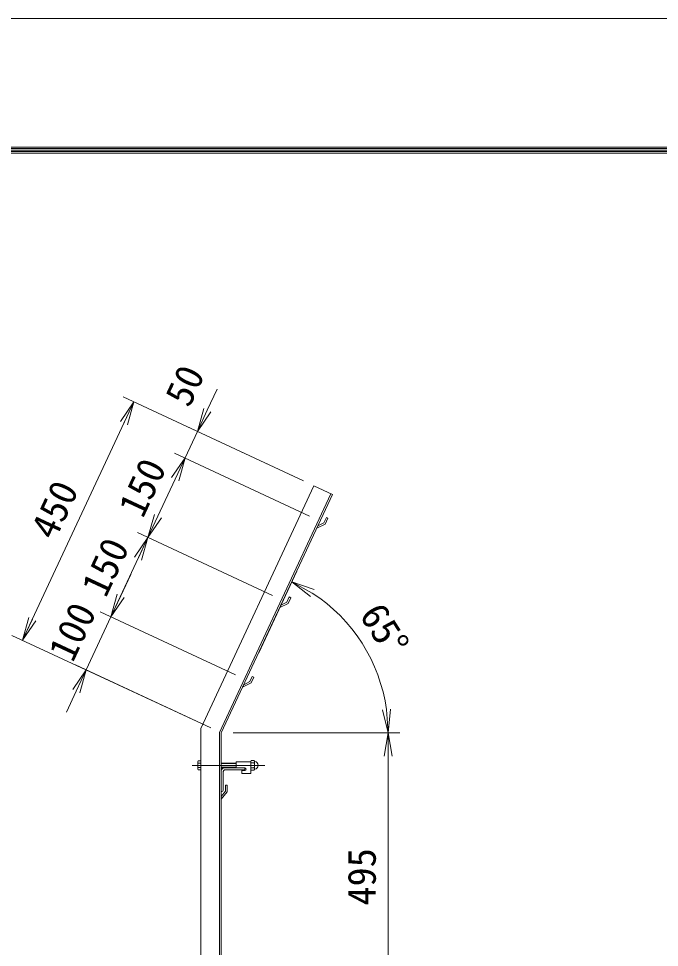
# Model space of a CAD drawing. Units: millimetres at full size. Extents: x -4200 to 4200, y -2970 to 2970.
# Drawn here: x 370 to 1466, y 1381 to 2970 of the extents above; entities that cross this region are included whole.
import ezdxf
from ezdxf.enums import TextEntityAlignment as Align

# ---------------------------------------------------------------- set-up
doc = ezdxf.new("R2010")
doc.units = ezdxf.units.MM
doc.header["$LTSCALE"] = 10
doc.linetypes.add('USER1', pattern=[50.8, 31.75, -6.35, 6.35, -6.35])
for name, color, linetype, lineweight in [('0-0_D-STR1', 1, 'Continuous', 18), ('0-1_D-BMK', 2, 'USER1', 13), ('0-2_D-STR-DIM', 7, 'Continuous', 13), ('0-3_D-STR3', 3, 'Continuous', 13), ('0-8_0', 7, 'Continuous', 18), ('0-B_D-TTL', 7, 'Continuous', 18)]:
    doc.layers.add(name, color=color, linetype=linetype, lineweight=lineweight)
doc.styles.add('ＭＳ ゴシック', font='')
doc.styles.get('ＭＳ ゴシック').set_extended_font_data('MS Gothic')

# ---------------------------------------------------------------- blocks, each defined once
blk = doc.blocks.new('_Open')
at = {"layer": '0-8_0'}
blk.add_line((-10, 1.667), (0, 0), dxfattribs=at)
blk.add_lwpolyline([(-10, -1.667), (0, 0), (-10, 0)], dxfattribs=at)

msp = doc.modelspace()

# ---------------------------------------------------------------- linework, layer by layer
at = {"layer": '0-0_D-STR1'}
for p, q in [((681.86, 1755.92), (875.32, 2170.79)), ((875.32, 2170.79), (907.04, 2156)), ((904.32, 2157.27), (713.86, 1748.83)), ((907.04, 2156), (716.86, 1748.16)), ((896.43, 2116.68), (892.25, 2107.73)), ((894.5, 2105.44), (880.15, 2098.34)), ((882.08, 2102.48), (880.15, 2098.34)), ((892.25, 2107.73), (882.08, 2102.48)), ((828.86, 1971.78), (818.69, 1966.54)), ((833.03, 1980.73), (828.86, 1971.78)), ((835.75, 1979.46), (831.1, 1969.5)), ((833.03, 1980.73), (835.75, 1979.46)), ((831.1, 1969.5), (816.76, 1962.39)), ((818.69, 1966.54), (816.76, 1962.39)), ((769.64, 1844.79), (765.47, 1835.83)), ((772.36, 1843.52), (767.71, 1833.55)), ((769.64, 1844.79), (772.36, 1843.52)), ((767.71, 1833.55), (753.37, 1826.45)), ((755.3, 1830.59), (753.37, 1826.45)), ((765.47, 1835.83), (755.3, 1830.59)), ((681.86, -411.84), (681.86, 1755.92)), ((713.86, -411.84), (713.86, 1748.83)), ((716.86, -411.84), (716.86, 1748.16)), ((756.86, 1688.16), (721.86, 1688.16)), ((754.86, 1685.16), (724.36, 1685.16)), ((756.86, 1687.16), (756.86, 1688.16)), ((716.86, 1683.16), (716.86, 1648.16)), ((719.86, 1680.66), (719.86, 1650.16)), ((723.86, 1658.54), (726.86, 1658.54)), ((723.86, 1658.54), (723.86, 1648.66)), ((726.86, 1658.54), (726.86, 1647.54)), ((723.86, 1648.66), (716.86, 1639.61)), ((717.86, 1648.16), (716.86, 1648.16)), ((726.86, 1647.54), (716.86, 1635.04)), ((716.86, 1639.61), (716.86, 1635.04))]:
    msp.add_line(p, q, dxfattribs=at)
msp.add_lwpolyline([(896.43, 2116.68), (899.15, 2115.41), (894.5, 2105.44)], dxfattribs=at)
for centre, radius, start, end in [((721.86, 1683.16), 5, 90, 180), ((724.36, 1680.66), 4.5, 90, 180), ((754.86, 1687.16), 2, 270, 0), ((717.86, 1650.16), 2, 270, 0)]:
    msp.add_arc(centre, radius, start, end, dxfattribs=at)
at = {"layer": '0-1_D-BMK'}
msp.add_line((791.09, 1692.66), (666.86, 1692.66), dxfattribs=at)
at = {"layer": '0-2_D-STR-DIM'}
for p, q in [((692.95, 2299.96), (709.86, 2336.22)), ((857.19, 2179.24), (549.17, 2322.88)), ((567.29, 2314.43), (377.11, 1906.59)), ((857.19, 2179.24), (657.92, 2272.16)), ((676.05, 2263.71), (654.92, 2218.4)), ((867.78, 2119.14), (636.79, 2226.85)), ((867.78, 2119.14), (636.79, 2226.85)), ((654.92, 2218.4), (591.53, 2082.45)), ((638.01, 2182.14), (621.11, 2145.89)), ((591.53, 2082.45), (528.13, 1946.5)), ((804.39, 1983.19), (573.4, 2090.9)), ((804.39, 1983.19), (573.4, 2090.9)), ((545.04, 1982.76), (561.94, 2019.01)), ((780.81, 1885.3), (845.89, 2024.87)), ((741, 1847.24), (510.01, 1954.96)), ((741, 1847.24), (510.01, 1954.96)), ((528.13, 1946.5), (485.87, 1855.87)), ((698.73, 1756.61), (358.99, 1915.04)), ((698.73, 1756.61), (467.74, 1864.33)), ((468.97, 1819.62), (452.06, 1783.37)), ((736.86, 1748.16), (1022.18, 1748.16)), ((761.37, 1748.16), (1022.18, 1748.16)), ((1002.18, 1253.16), (1002.18, 1748.16))]:
    msp.add_line(p, q, dxfattribs=at)
msp.add_arc((716.86, 1748.16), 285.32, 8.03911, 56.96089, dxfattribs=at)
at = {"layer": '0-3_D-STR3'}
for p, q in [((676.56, 1698.96), (677.26, 1700.17)), ((681.86, 1700.17), (677.26, 1700.17)), ((681.86, 1700.17), (681.86, 1685.16)), ((768.11, 1700.76), (772.61, 1700.76)), ((676.56, 1698.96), (676.56, 1686.36)), ((676.56, 1686.36), (677.26, 1685.16)), ((681.86, 1696.41), (677.26, 1696.41)), ((681.86, 1688.91), (677.26, 1688.91)), ((681.86, 1685.16), (677.26, 1685.16)), ((716.86, 1696.66), (742.11, 1696.66)), ((716.86, 1695.91), (742.11, 1695.91)), ((716.86, 1689.41), (742.11, 1689.41)), ((716.86, 1688.66), (742.11, 1688.66)), ((742.11, 1698.66), (742.11, 1688.16)), ((767.11, 1698.66), (742.11, 1698.66)), ((756.86, 1688.16), (742.11, 1688.16)), ((767.11, 1698.9), (767.11, 1686.55)), ((767.11, 1698.9), (767.11, 1686.55)), ((767.11, 1698.66), (767.11, 1678.66)), ((772.61, 1696.71), (768.11, 1696.71)), ((772.61, 1688.61), (768.11, 1688.61)), ((768.11, 1684.56), (772.61, 1684.56)), ((773.61, 1698.9), (773.61, 1686.55)), ((773.61, 1698.9), (773.61, 1686.55)), ((752.11, 1683.66), (752.11, 1678.66)), ((756.86, 1683.66), (752.11, 1683.66)), ((767.11, 1678.66), (752.11, 1678.66))]:
    msp.add_line(p, q, dxfattribs=at)
for centre, radius, start, end in [((680, 1698.29), 3.32, 145.61585, 214.38415), ((769.65, 1698.74), 2.54, 127.21089, 232.78911), ((771.07, 1698.74), 2.54, 307.21089, 52.78911), ((689.1, 1692.66), 12.42, 162.4121, 197.5879), ((680, 1687.03), 3.32, 145.61585, 214.38415), ((756.86, 1685.91), 2.25, 270, 90), ((775.81, 1692.66), 8.7, 152.26063, 207.73937), ((769.66, 1686.59), 2.55, 127.42505, 232.57495), ((764.91, 1692.66), 8.7, 332.26063, 27.73937), ((771.06, 1686.59), 2.55, 307.42505, 52.57495), ((773.98, 1699.61), 0.5, 189.83916, 262.83194), ((773.98, 1685.72), 0.5, 97.16806, 163.42019), ((773.11, 1692.66), 6.5, 277.16806, 82.83194)]:
    msp.add_arc(centre, radius, start, end, dxfattribs=at)
at = {"layer": '0-B_D-TTL', "color": 2}
msp.add_lwpolyline([(-4200, 2970), (4200, 2970), (4200, -2970), (-4200, -2970)], close=True, dxfattribs=at)
at = {"layer": '0-B_D-TTL'}
for points in [[(-3930, 2750), (3930, 2750), (3930, -2750), (-3930, -2750)], [(-3927.5, 2747.5), (3927.5, 2747.5), (3927.5, -2747.5), (-3927.5, -2747.5)], [(-3925, 2745), (3925, 2745), (3925, -2745), (-3925, -2745)], [(-3922.5, 2742.5), (3922.5, 2742.5), (3922.5, -2742.5), (-3922.5, -2742.5)], [(-3920, 2740), (3920, 2740), (3920, -2740), (-3920, -2740)]]:
    msp.add_lwpolyline(points, close=True, dxfattribs=at)

# ---------------------------------------------------------------- block references
at = {"layer": '0-2_D-STR-DIM', "xscale": 4, "yscale": 4}
for p, rotation in [((567.29, 2314.43), 65), ((676.05, 2263.71), 245), ((654.92, 2218.4), 65), ((654.92, 2218.4), 65), ((591.53, 2082.45), 245), ((591.53, 2082.45), 65), ((837.44, 2006.75), 150.98045), ((528.13, 1946.5), 245), ((528.13, 1946.5), 245), ((377.11, 1906.59), 245), ((485.87, 1855.87), 65), ((1002.18, 1748.16), 274.01955), ((1002.18, 1748.16), 90)]:
    msp.add_blockref('_Open', p, dxfattribs=dict(at, rotation=rotation))

# ---------------------------------------------------------------- texts
at = {"layer": '0-2_D-STR-DIM', "style": 'ＭＳ ゴシック'}
for s, rotation, p in [('50', 65, (675.19, 2296.56)), ('150', 65, (595.7, 2107.36)), ('450', 65, (445.59, 2069.4)), ('150', 65, (532.3, 1971.41)), ('100', 65, (476, 1860.81)), ('65°', 302.5, (939.51, 1942.25)), ('495', 90, (995.43, 1452.8))]:
    msp.add_text(s, height=48.09, rotation=rotation, dxfattribs=at).set_placement(p, align=Align.BOTTOM_LEFT)

doc.saveas('drawing.dxf')
